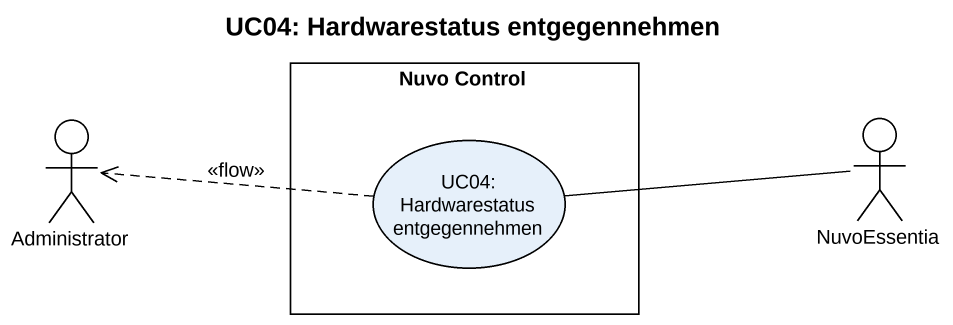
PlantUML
@startuml
title UC04: Hardwarestatus entgegennehmen
rectangle "Nuvo Control" as Nuvo_Control {
  usecase "UC04: Hardwarestatus entgegennehmen" as UC04_Hardwarestatus
}
actor Administrator
actor NuvoEssentia
UC04_Hardwarestatus .left.> Administrator : <<flow>>
NuvoEssentia -left- UC04_Hardwarestatus
@enduml
